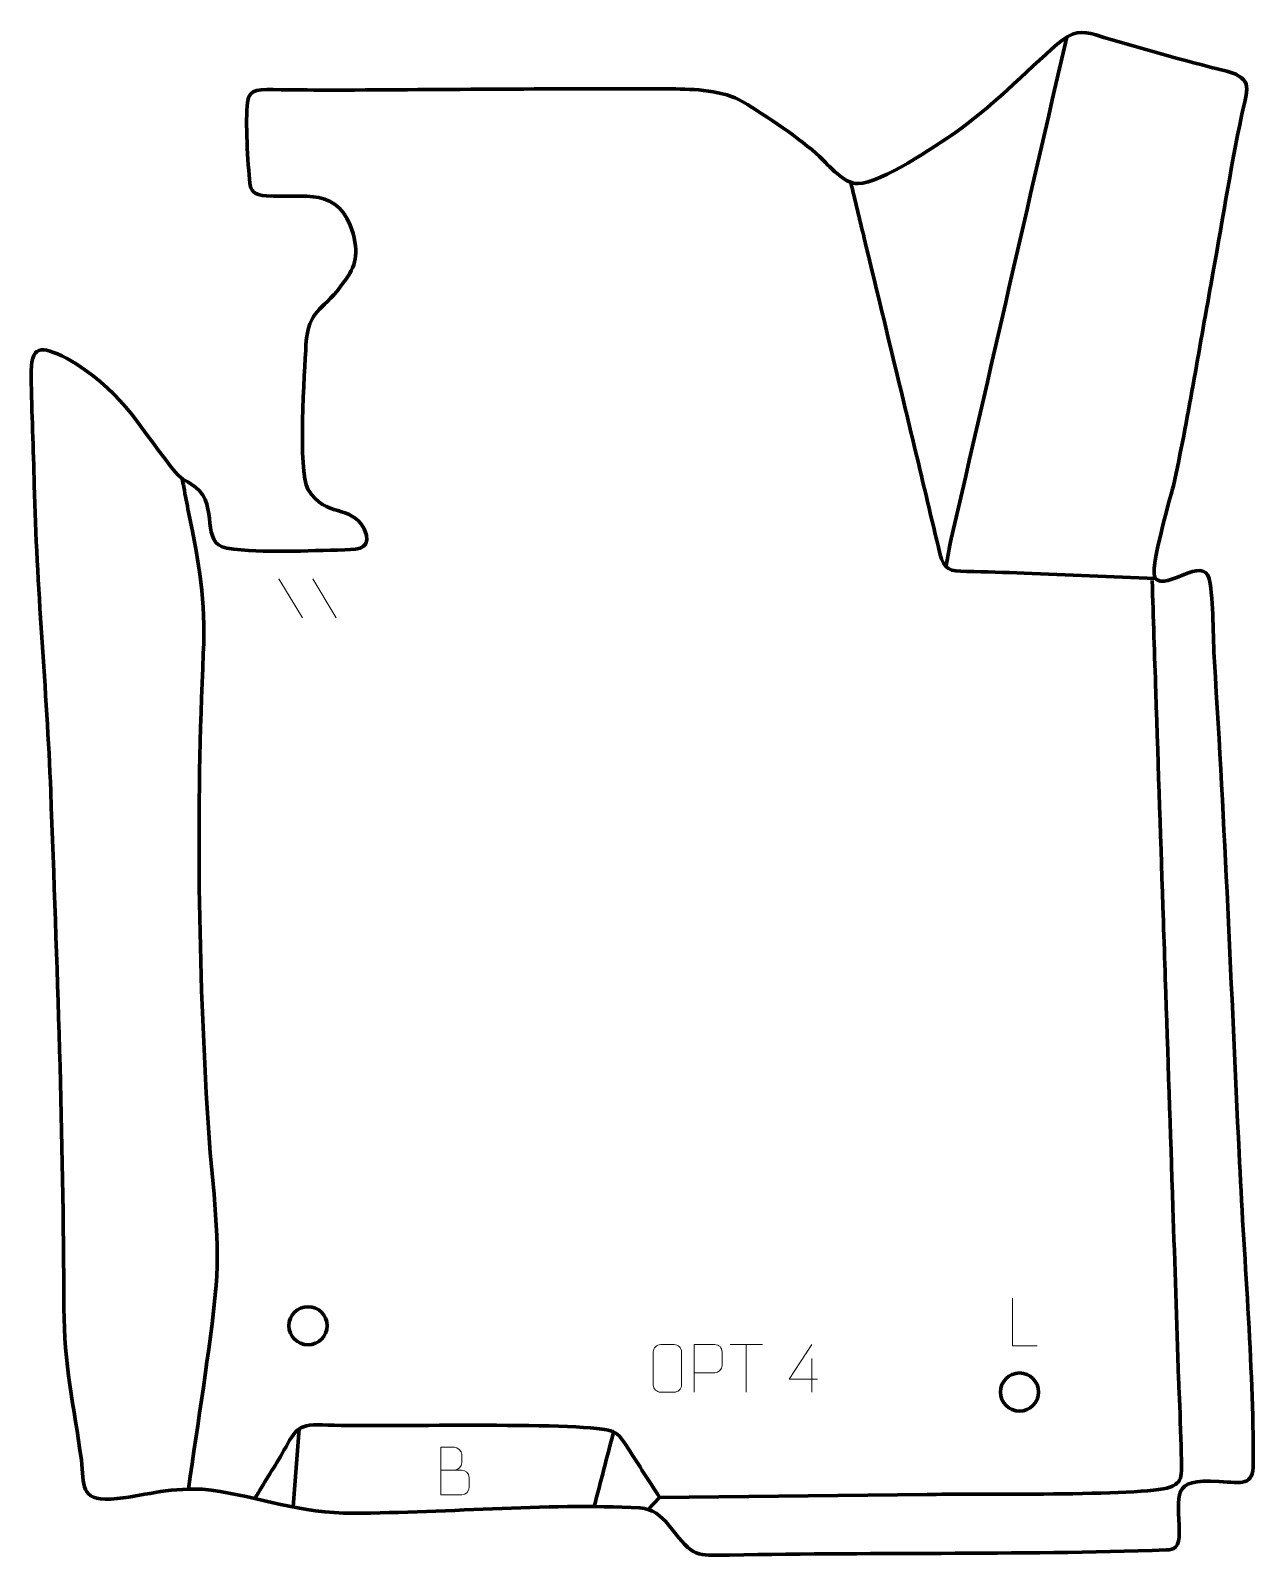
# Model space of a CAD drawing. Header units: millimetres. Extents: x -549 to 93, y 44 to 845.
import ezdxf

# ---------------------------------------------------------------- set-up
doc = ezdxf.new("R2010")
doc.units = ezdxf.units.MM
doc.header["$MEASUREMENT"] = 0
doc.layers.add('layer 2', color=7, linetype='Continuous')
doc.layers.add('layer 3', color=7, linetype='Continuous')

msp = doc.modelspace()

# ---------------------------------------------------------------- linework, layer by layer
at = {"layer": 'layer 2', "color": 250, "lineweight": 200}
for centre in [(-403.4771, 165.0072), (-30.2823, 130.2146)]:
    msp.add_ellipse(centre, major_axis=(0, 10), ratio=1, dxfattribs=at)
at = {"layer": 'layer 2', "color": 142, "lineweight": 158}
for points, knots in [([(-5.5269, 841.088), (-25.7069, 753.3217), (-45.887, 665.5552), (-66.067, 577.789), (-66.067, 577.789), (-66.9614, 573.8989), (-68.115, 567.233), (-69.0095, 563.3429)], [0, 0, 0, 0, 0.33333333, 0.33333333, 0.33333333, 0.33333333, 1, 1, 1, 1]), ([(-118.8089, 764.9353), (-116.4587, 755.1792), (-114.1085, 745.4232), (-111.7583, 735.6671), (-111.7583, 735.6671), (-104.8253, 706.8867), (-97.8922, 678.1063), (-90.9592, 649.3258), (-90.9592, 649.3258), (-88.9615, 641.0332), (-86.9639, 632.7405), (-84.9662, 624.4479), (-84.9662, 624.4479), (-80.6077, 606.3548), (-76.3816, 588.2328), (-72.0476, 570.1484), (-72.0476, 570.1484), (-69.9395, 561.3517), (-66.8583, 560.903), (-58.0693, 560.753), (-58.0693, 560.753), (-47.8943, 560.5793), (-38.076, 560.2359), (-27.9154, 559.8243), (-27.9154, 559.8243), (-4.9745, 558.895), (17.9665, 557.9658), (40.9074, 557.0365)], [0, 0, 0, 0, 0.125, 0.125, 0.125, 0.125, 0.25, 0.25, 0.25, 0.25, 0.375, 0.375, 0.375, 0.375, 0.5, 0.5, 0.5, 0.5, 0.625, 0.625, 0.625, 0.625, 0.75, 0.75, 0.75, 0.75, 1, 1, 1, 1]), ([(-466.2052, 79.2858), (-461.328, 114.6172), (-455.0433, 150.6196), (-451.6468, 186.0408), (-451.6468, 186.0408), (-449.4246, 213.0223), (-454.2254, 244.0566), (-455.9333, 271.4637), (-455.9333, 271.4637), (-460.9815, 354.248), (-462.193, 434.7979), (-458.3842, 517.6768), (-458.3842, 517.6768), (-457.0757, 546.1475), (-460.563, 564.2876), (-466.1041, 591.7933), (-466.1041, 591.7933), (-466.9698, 596.1879), (-467.823, 600.5822), (-468.6548, 604.9833), (-468.6548, 604.9833), (-468.934, 606.4675), (-469.2132, 607.9518), (-469.4924, 609.4361)], [0, 0, 0, 0, 0.14285714, 0.14285714, 0.14285714, 0.14285714, 0.28571429, 0.28571429, 0.28571429, 0.28571429, 0.42857143, 0.42857143, 0.42857143, 0.42857143, 0.57142857, 0.57142857, 0.57142857, 0.57142857, 0.71428571, 0.71428571, 0.71428571, 0.71428571, 1, 1, 1, 1]), ([(39.2672, 555.8988), (39.9149, 536.3802), (40.5627, 516.8617), (41.2104, 497.3431), (41.2104, 497.3431), (42.5391, 457.305), (43.8678, 417.2669), (45.1965, 377.2288), (45.1965, 377.2288), (45.5287, 367.2193), (45.8608, 357.2098), (46.193, 347.2002), (46.193, 347.2002), (47.5217, 307.1621), (48.8504, 267.124), (50.1791, 227.086), (50.1791, 227.086), (51.1756, 197.0574), (52.1721, 167.0288), (53.1686, 137.0002), (53.1686, 137.0002), (53.4138, 129.6141), (55.2915, 90.0738), (54.4173, 86.1188), (54.4173, 86.1188), (53.7378, 83.0442), (51.4487, 81.2706), (48.4823, 80.253), (48.4823, 80.253), (34.7015, 75.5252), (-57.8738, 76.9422), (-78.6697, 76.4729), (-78.6697, 76.4729), (-78.6697, 76.4729), (-219.0315, 74.8854), (-219.0315, 74.8854), (-219.0315, 74.8854), (-219.0315, 74.8854), (-225.0426, 68.5993), (-225.0426, 68.5993)], [0, 0, 0, 0, 0.09090909, 0.09090909, 0.09090909, 0.09090909, 0.18181818, 0.18181818, 0.18181818, 0.18181818, 0.27272727, 0.27272727, 0.27272727, 0.27272727, 0.36363636, 0.36363636, 0.36363636, 0.36363636, 0.45454545, 0.45454545, 0.45454545, 0.45454545, 0.54545455, 0.54545455, 0.54545455, 0.54545455, 0.63636364, 0.63636364, 0.63636364, 0.63636364, 0.72727273, 0.72727273, 0.72727273, 0.72727273, 0.81818182, 0.81818182, 0.81818182, 0.81818182, 1, 1, 1, 1]), ([(-219.0315, 74.8854), (-224.6032, 83.4573), (-230.0072, 91.943), (-235.4803, 100.5708), (-235.4803, 100.5708), (-238.9593, 106.0553), (-241.3854, 109.0693), (-244.7647, 109.9528), (-244.7647, 109.9528), (-263.1266, 114.7539), (-367.2944, 111.746), (-395.9569, 112.9772), (-395.9569, 112.9772), (-410.1946, 113.5887), (-410.5271, 109.0472), (-417.2928, 97.5771), (-417.2928, 97.5771), (-421.8765, 89.8062), (-426.7365, 82.0551), (-431.4513, 74.3491)], [0, 0, 0, 0, 0.16666667, 0.16666667, 0.16666667, 0.16666667, 0.33333333, 0.33333333, 0.33333333, 0.33333333, 0.5, 0.5, 0.5, 0.5, 0.66666667, 0.66666667, 0.66666667, 0.66666667, 1, 1, 1, 1])]:
    msp.add_open_spline(points, degree=3, knots=knots, dxfattribs=at)
at = {"layer": 'layer 2', "color": 250, "lineweight": 9}
for points in [[(-418.7164, 556.8747), (-418.7164, 556.8747), (-406.3521, 536.3304), (-406.3521, 536.3304)], [(-400.9865, 556.8747), (-400.9865, 556.8747), (-388.6222, 536.3304), (-388.6222, 536.3304)], [(-182.1201, 155.0835), (-182.1201, 155.0835), (-165.1329, 155.0835), (-165.1329, 155.0835)], [(-173.6263, 130.1535), (-173.6263, 130.1535), (-173.6263, 155.107), (-173.6263, 155.107)], [(-139.1598, 147.8079), (-139.1598, 147.8079), (-139.1598, 130.1432), (-139.1598, 130.1432)]]:
    msp.add_open_spline(points, degree=3, dxfattribs=at)
for points, knots in [([(-20.9941, 154.4951), (-20.9941, 154.4951), (-33.9432, 154.4951), (-33.9432, 154.4951), (-33.9432, 154.4951), (-33.9432, 154.4951), (-33.9432, 179.4487), (-33.9432, 179.4487)], [0, 0, 0, 0, 0.33333333, 0.33333333, 0.33333333, 0.33333333, 1, 1, 1, 1]), ([(-218.4665, 155.1066), (-216.1408, 155.1066), (-213.8147, 155.1066), (-211.4886, 155.1066), (-211.4886, 155.1066), (-209.542, 155.1422), (-207.5506, 153.6506), (-207.5239, 151.213), (-207.5239, 151.213), (-207.5243, 145.4661), (-207.5243, 139.7188), (-207.5239, 133.9711), (-207.5239, 133.9711), (-207.6637, 131.6477), (-209.3409, 130.1681), (-211.4886, 130.1573), (-211.4886, 130.1573), (-213.8205, 130.1577), (-216.1524, 130.1577), (-218.4839, 130.1573), (-218.4839, 130.1573), (-220.4089, 130.0519), (-222.381, 131.9364), (-222.3698, 133.9537), (-222.3698, 133.9537), (-222.3695, 139.7238), (-222.3695, 145.4935), (-222.3698, 151.2628), (-222.3698, 151.2628), (-222.3656, 153.4009), (-220.6189, 155.1201), (-218.4665, 155.1066)], [0, 0, 0, 0, 0.11111111, 0.11111111, 0.11111111, 0.11111111, 0.22222222, 0.22222222, 0.22222222, 0.22222222, 0.33333333, 0.33333333, 0.33333333, 0.33333333, 0.44444444, 0.44444444, 0.44444444, 0.44444444, 0.55555556, 0.55555556, 0.55555556, 0.55555556, 0.66666667, 0.66666667, 0.66666667, 0.66666667, 0.77777778, 0.77777778, 0.77777778, 0.77777778, 1, 1, 1, 1]), ([(-200.9586, 130.1534), (-200.9586, 130.1534), (-200.9586, 155.107), (-200.9586, 155.107), (-200.9586, 155.107), (-197.3636, 155.107), (-193.7683, 155.107), (-190.1729, 155.107), (-190.1729, 155.107), (-187.8477, 155.0691), (-186.2903, 153.579), (-186.2945, 151.2129), (-186.2945, 151.2129), (-186.2949, 149.1772), (-186.2949, 146.1179), (-186.2945, 144.0819), (-186.2945, 144.0819), (-186.301, 142.2065), (-188.1132, 140.2646), (-190.1228, 140.2455), (-190.1228, 140.2455), (-190.1228, 140.2455), (-200.9586, 140.2455), (-200.9586, 140.2455)], [0, 0, 0, 0, 0.14285714, 0.14285714, 0.14285714, 0.14285714, 0.28571429, 0.28571429, 0.28571429, 0.28571429, 0.42857143, 0.42857143, 0.42857143, 0.42857143, 0.57142857, 0.57142857, 0.57142857, 0.57142857, 0.71428571, 0.71428571, 0.71428571, 0.71428571, 1, 1, 1, 1]), ([(-136.2157, 137.0468), (-136.2157, 137.0468), (-151.0374, 137.0468), (-151.0374, 137.0468), (-151.0374, 137.0468), (-151.0374, 137.0468), (-139.1598, 155.1173), (-139.1598, 155.1173)], [0, 0, 0, 0, 0.33333333, 0.33333333, 0.33333333, 0.33333333, 1, 1, 1, 1]), ([(-333.7674, 89.274), (-330.1288, 89.2744), (-326.5417, 89.2744), (-322.9023, 89.274), (-322.9023, 89.274), (-320.9269, 89.2567), (-319.0033, 87.5206), (-319.0033, 85.471), (-319.0033, 85.471), (-319.0037, 84.3424), (-319.0037, 81.293), (-319.0033, 80.1641), (-319.0033, 80.1641), (-318.9857, 78.3062), (-320.5278, 76.2923), (-322.8493, 76.3092), (-322.8493, 76.3092), (-326.4891, 76.3096), (-330.1285, 76.3096), (-333.7674, 76.3092), (-333.7674, 76.3092), (-333.7674, 84.6275), (-333.7674, 92.9453), (-333.7674, 101.2628), (-333.7674, 101.2628), (-331.3937, 101.2628), (-329.0196, 101.2628), (-326.6454, 101.2628), (-326.6454, 101.2628), (-324.9646, 101.2804), (-322.8678, 99.3699), (-322.8501, 97.4075), (-322.8501, 97.4075), (-322.8505, 95.3414), (-322.8505, 95.1954), (-322.8501, 93.1289), (-322.8501, 93.1289), (-322.8328, 91.0628), (-324.6873, 89.2567), (-326.6973, 89.274)], [0, 0, 0, 0, 0.09090909, 0.09090909, 0.09090909, 0.09090909, 0.18181818, 0.18181818, 0.18181818, 0.18181818, 0.27272727, 0.27272727, 0.27272727, 0.27272727, 0.36363636, 0.36363636, 0.36363636, 0.36363636, 0.45454545, 0.45454545, 0.45454545, 0.45454545, 0.54545455, 0.54545455, 0.54545455, 0.54545455, 0.63636364, 0.63636364, 0.63636364, 0.63636364, 0.72727273, 0.72727273, 0.72727273, 0.72727273, 0.81818182, 0.81818182, 0.81818182, 0.81818182, 1, 1, 1, 1])]:
    msp.add_open_spline(points, degree=3, knots=knots, dxfattribs=at)
at = {"layer": 'layer 2', "color": 142, "lineweight": 158}
for points in [[(-408.0389, 110.893), (-408.0389, 110.893), (-411.2801, 69.9115), (-411.2801, 69.9115)], [(-243.2057, 109.3217), (-246.5896, 96.2595), (-249.9735, 83.1972), (-253.3574, 70.135)]]:
    msp.add_open_spline(points, degree=3, dxfattribs=at)
at = {"layer": 'layer 3', "color": 242, "lineweight": 158}
msp.add_open_spline([(84.8997, 255.7618), (87.2545, 202.7578), (92.393, 145.275), (92.3374, 92.8118), (92.3374, 92.8118), (92.3239, 80.7397), (86.5137, 82.5258), (74.3376, 83.3136), (74.3376, 83.3136), (48.6145, 84.9779), (53.3101, 76.4587), (53.5419, 56.5526), (53.5419, 56.5526), (53.629, 49.0727), (51.2413, 47.5421), (46.6122, 47.3795), (46.6122, 47.3795), (-31.5644, 44.634), (-111.1735, 46.2504), (-189.6599, 44.5682), (-189.6599, 44.5682), (-194.4814, 44.4648), (-199.2638, 44.9404), (-202.6276, 47.4525), (-202.6276, 47.4525), (-212.157, 54.5694), (-215.9367, 68.5453), (-229.3439, 69.3932), (-229.3439, 69.3932), (-278.5915, 72.1882), (-334.4122, 66.3999), (-384.8287, 66.6923), (-384.8287, 66.6923), (-411.7023, 67.4974), (-433.4965, 76.6528), (-459.0322, 79.2253), (-459.0322, 79.2253), (-478.6365, 79.9988), (-488.9066, 75.6622), (-506.9307, 73.9699), (-506.9307, 73.9699), (-523.3983, 73.4602), (-520.6424, 81.2121), (-522.3689, 94.6047), (-522.3689, 94.6047), (-526.1558, 122.3805), (-531.5164, 145.4592), (-531.5193, 174.0213), (-531.5193, 174.0213), (-531.7171, 264.107), (-535.0838, 355.2889), (-538.4307, 445.3557), (-538.4307, 445.3557), (-540.3933, 498.2913), (-545.9695, 554.2651), (-547.0812, 605.9058), (-547.0812, 605.9058), (-547.4908, 624.9675), (-548.3689, 644.0957), (-548.7224, 663.1167), (-548.7224, 663.1167), (-549.0317, 679.7601), (-543.8598, 679.3316), (-530.1263, 672.6144), (-530.1263, 672.6144), (-502.056, 656.5143), (-494.0556, 639.5615), (-475.1865, 615.467), (-475.1865, 615.467), (-468.7726, 607.5108), (-469.6413, 610.1282), (-462.4583, 605.0062), (-462.4583, 605.0062), (-449.8674, 594.5796), (-460.3252, 575.5321), (-446.06, 572.9621), (-446.06, 572.9621), (-426.4411, 570.1029), (-404.1214, 571.7037), (-384.1722, 572.0645), (-384.1722, 572.0645), (-375.9547, 572.2131), (-369.6294, 573.1679), (-374.0202, 583.1757), (-374.0202, 583.1757), (-381.5389, 596.4168), (-393.7398, 588.2826), (-403.4858, 603.8394), (-403.4858, 603.8394), (-409.0749, 613.8193), (-405.1799, 665.1156), (-404.5483, 679.7754), (-404.5483, 679.7754), (-402.9698, 698.5804), (-396.5426, 696.7794), (-386.3508, 710.2118), (-386.3508, 710.2118), (-378.5837, 720.4484), (-376.7697, 725.0929), (-379.8013, 738.031), (-379.8013, 738.031), (-387.1845, 763.2035), (-405.2375, 756.4289), (-425.2848, 757.7468), (-425.2848, 757.7468), (-431.9445, 758.1846), (-433.6096, 760.5656), (-434.018, 764.6613), (-434.018, 764.6613), (-434.9758, 774.2686), (-436.4656, 797.4123), (-435.2032, 806.7902), (-435.2032, 806.7902), (-434.1554, 814.571), (-429.2895, 813.5658), (-417.5951, 813.4554), (-417.5951, 813.4554), (-408.4527, 813.3691), (-399.2757, 813.2454), (-390.1357, 813.2616), (-390.1357, 813.2616), (-331.0665, 813.4703), (-271.7802, 814.207), (-212.7379, 813.8999), (-212.7379, 813.8999), (-201.1095, 813.8394), (-185.4636, 813.155), (-175.3369, 807.1237), (-175.3369, 807.1237), (-163.2622, 799.7057), (-145.2414, 787.9403), (-135.1756, 778.3459), (-135.1756, 778.3459), (-130.1154, 773.5227), (-122.4809, 764.2261), (-115.0555, 764.1999), (-115.0555, 764.1999), (-102.1894, 764.7488), (-75.1309, 783.3776), (-63.8893, 791.0687), (-63.8893, 791.0687), (-47.4331, 802.3272), (-25.9232, 823.7089), (-10.51, 837.338), (-10.51, 837.338), (-2.3735, 844.5326), (2.5104, 844.3424), (9.6727, 842.21), (9.6727, 842.21), (32.6569, 835.3674), (55.1801, 828.8964), (78.5107, 823.1506), (78.5107, 823.1506), (92.9686, 819.1214), (88.9848, 813.2983), (86.3325, 800.6048), (86.3325, 800.6048), (80.2792, 771.4211), (75.5605, 741.155), (70.1904, 711.721), (70.1904, 711.721), (63.8177, 676.7491), (58.0426, 640.2964), (50.4321, 605.7006), (50.4321, 605.7006), (48.713, 599.022), (37.5321, 560.5686), (40.9074, 557.0365), (40.9074, 557.0365), (47.0099, 550.6506), (66.0301, 569.1808), (69.224, 556.8032), (69.224, 556.8032), (71.6546, 544.7349), (71.0973, 526.3964), (71.9482, 513.3086), (71.9482, 513.3086), (77.4365, 427.5694), (80.769, 341.5915), (84.8997, 255.7618)], degree=3, knots=[0, 0, 0, 0, 0.02173913, 0.02173913, 0.02173913, 0.02173913, 0.04347826, 0.04347826, 0.04347826, 0.04347826, 0.06521739, 0.06521739, 0.06521739, 0.06521739, 0.08695652, 0.08695652, 0.08695652, 0.08695652, 0.10869565, 0.10869565, 0.10869565, 0.10869565, 0.13043478, 0.13043478, 0.13043478, 0.13043478, 0.15217391, 0.15217391, 0.15217391, 0.15217391, 0.17391304, 0.17391304, 0.17391304, 0.17391304, 0.19565217, 0.19565217, 0.19565217, 0.19565217, 0.2173913, 0.2173913, 0.2173913, 0.2173913, 0.23913043, 0.23913043, 0.23913043, 0.23913043, 0.26086957, 0.26086957, 0.26086957, 0.26086957, 0.2826087, 0.2826087, 0.2826087, 0.2826087, 0.30434783, 0.30434783, 0.30434783, 0.30434783, 0.32608696, 0.32608696, 0.32608696, 0.32608696, 0.34782609, 0.34782609, 0.34782609, 0.34782609, 0.36956522, 0.36956522, 0.36956522, 0.36956522, 0.39130435, 0.39130435, 0.39130435, 0.39130435, 0.41304348, 0.41304348, 0.41304348, 0.41304348, 0.43478261, 0.43478261, 0.43478261, 0.43478261, 0.45652174, 0.45652174, 0.45652174, 0.45652174, 0.47826087, 0.47826087, 0.47826087, 0.47826087, 0.5, 0.5, 0.5, 0.5, 0.52173913, 0.52173913, 0.52173913, 0.52173913, 0.54347826, 0.54347826, 0.54347826, 0.54347826, 0.56521739, 0.56521739, 0.56521739, 0.56521739, 0.58695652, 0.58695652, 0.58695652, 0.58695652, 0.60869565, 0.60869565, 0.60869565, 0.60869565, 0.63043478, 0.63043478, 0.63043478, 0.63043478, 0.65217391, 0.65217391, 0.65217391, 0.65217391, 0.67391304, 0.67391304, 0.67391304, 0.67391304, 0.69565217, 0.69565217, 0.69565217, 0.69565217, 0.7173913, 0.7173913, 0.7173913, 0.7173913, 0.73913043, 0.73913043, 0.73913043, 0.73913043, 0.76086957, 0.76086957, 0.76086957, 0.76086957, 0.7826087, 0.7826087, 0.7826087, 0.7826087, 0.80434783, 0.80434783, 0.80434783, 0.80434783, 0.82608696, 0.82608696, 0.82608696, 0.82608696, 0.84782609, 0.84782609, 0.84782609, 0.84782609, 0.86956522, 0.86956522, 0.86956522, 0.86956522, 0.89130435, 0.89130435, 0.89130435, 0.89130435, 0.91304348, 0.91304348, 0.91304348, 0.91304348, 0.93478261, 0.93478261, 0.93478261, 0.93478261, 0.95652174, 0.95652174, 0.95652174, 0.95652174, 1, 1, 1, 1], dxfattribs=at)

doc.saveas('drawing.dxf')
